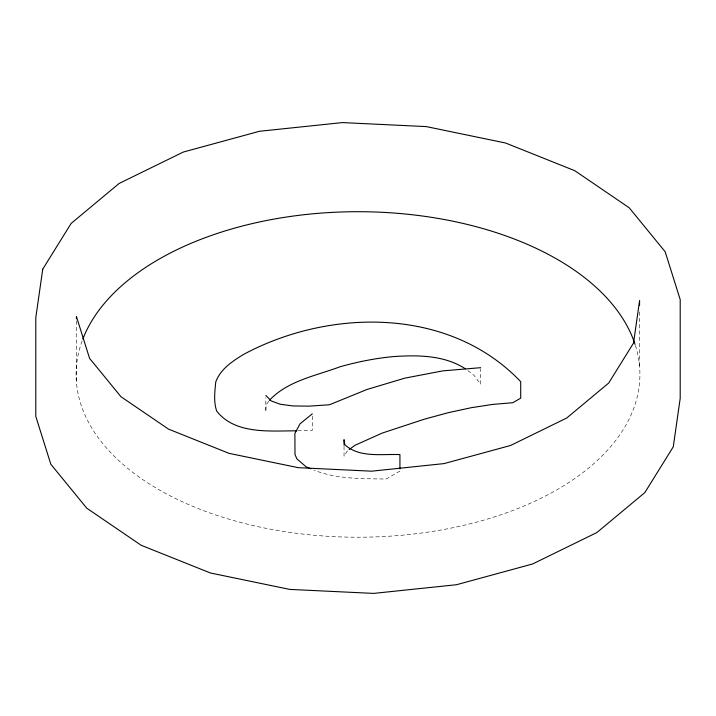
<?xml version="1.0" encoding="UTF-8"?>
<svg xmlns="http://www.w3.org/2000/svg" width="716" height="716" viewBox="0 0 716 716"><rect width="100%" height="100%" fill="white"/><g stroke="black" fill="none" stroke-linecap="round" stroke-linejoin="round"><path stroke-width="0.54" stroke-dasharray="3.58 2.69" d="M347.484 450.767L344.047 456.128L344.047 446.247M268.777 401.228L266.191 404.728L265.806 411.834L265.806 397.568M399.931 471.065L386.121 479.031C361.947 478.637 336.636 479.255 313.85 470.054M297.758 430.79L312.292 430.307L312.292 413.848M467.825 370.637L473.643 374.924L480.606 384.143L480.606 368.785M639.576 311.899L639.576 366.583M76.424 320.956L76.424 382.335M635.387 345.434A281.907 162.756 0 0 1 353.194 537.197A281.907 162.756 0 0 1 82.483 339.993"/><path stroke-width="1.07" d="M269.431 400.351C287.456 380.778 316.195 375.748 340.207 366.717C357.579 361.866 375.309 358.286 393.281 356.595C417.58 354.957 444.224 355.038 465.328 368.794M312.292 413.848L300.022 423.809L294.885 433.457L295.001 454.535L296.898 458.884L306.054 466.769L310.923 468.819M349.157 449.541L355.029 445.28L382.21 433.073L424.364 419.182L448.502 412.631L471.289 407.699L492.715 404.397L512.781 402.723L520.702 398.15L520.702 381.682C449.559 306.806 329.736 308.166 243.503 354.447C232.423 361.267 220.474 369.125 215.776 381.897C214.809 391.545 213.458 401.783 216.706 411.109C235.17 434.63 269.905 430.808 296.639 430.826M480.606 367.684L442.703 370.888L404.88 378.137L367.138 389.423L329.458 404.764L309.249 406.133L292.781 405.945L280.072 404.191L271.113 400.888L265.806 395.375M639.576 305.204L639.576 300.738L633.517 343.08L608.672 383.078L566.75 418.001L510.606 445.468L444.054 463.601L371.64 471.182L298.304 467.682L229.022 453.344L168.537 429.135L120.968 396.718L89.545 358.295L76.424 316.49L76.424 318.727M399.931 468.864L399.931 454.597C381.771 453.828 359.316 458.088 344.754 444.645L344.047 439.669L344.047 445.155M82.85 339.035A281.907 162.756 0 0 1 362.726 211.73A281.907 162.756 0 0 1 635.047 344.378M42.736 269.171L35.8 317.627L35.8 416.399L50.818 464.237L86.77 508.199L141.204 545.297L210.423 572.988L289.685 589.402L373.609 593.403L456.468 584.73L532.623 563.975L596.867 532.552L644.839 492.59L673.264 446.829L680.2 398.373L680.2 299.601L665.182 251.764L629.23 207.801L574.796 170.703L505.577 143.012L426.315 126.598L342.391 122.597L259.532 131.27L183.377 152.025L119.133 183.448L71.161 223.41L42.736 269.171"/></g></svg>
